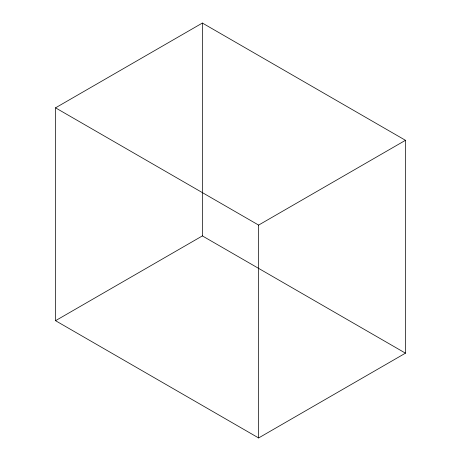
<?xml version="1.0" encoding="UTF-8"?>
<svg xmlns="http://www.w3.org/2000/svg" width="461" height="461" viewBox="0 0 461 461"><rect width="100%" height="100%" fill="white"/><g stroke="black" fill="none" stroke-linecap="round" stroke-linejoin="round"><path stroke-width="0.69" d="M55.527 107.834L202.379 23.05L405.473 140.305L405.473 353.166L258.621 437.95L55.527 320.695L55.527 107.834L258.621 225.089L405.473 140.305M55.527 320.695L202.379 235.911L405.473 353.166M258.621 225.089L258.621 437.95M202.379 23.05L202.379 235.911"/></g></svg>
